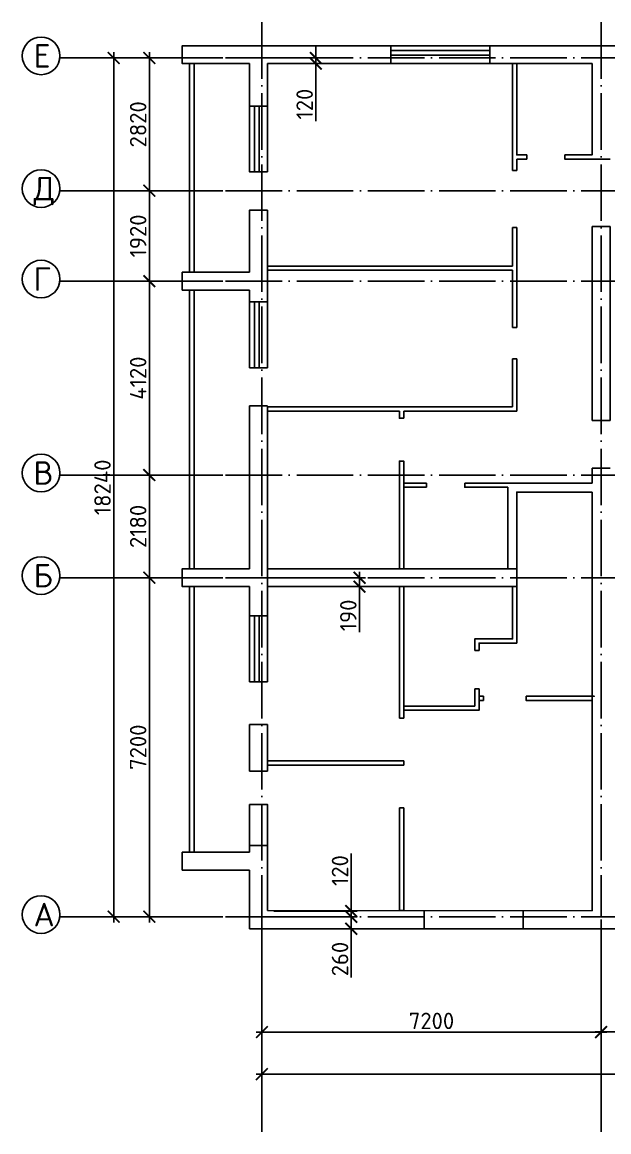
# Paper-space layout 'Лист2' of a CAD drawing. Header units: millimetres. Extents: x 96 to 513, y 81 to 867.
# Drawn here: x 179.4 to 304, y 631.6 to 867.3 of the extents above; entities that cross this region are included whole.
import ezdxf

# ---------------------------------------------------------------- set-up
doc = ezdxf.new("R2010")
doc.units = ezdxf.units.MM
doc.header["$LTSCALE"] = 0.5
doc.linetypes.add('ACAD_ISO04W100', pattern=[30, 24, -3, 0, -3])
doc.layers.add('оси', color=7, linetype='ACAD_ISO04W100')
doc.layers.add('размеры', color=7, linetype='Continuous')
doc.layers.add('построения', color=6, linetype='Continuous', lineweight=25)
doc.layers.add('ТОНКИЕе', color=7, linetype='Continuous', lineweight=25)
doc.styles.add('Наклонный', font='isocpeur.ttf', dxfattribs={"height": 3.5})
doc.dimstyles.new('СТРОИТЕЛЬНЫЙ', dxfattribs={"dimtxt": 3.5, "dimasz": 2.5, "dimexe": 1.25, "dimexo": 0.625, "dimtad": 1, "dimdec": 0, "dimlfac": 100, "dimdsep": 46, "dimtxsty": 'Наклонный', "dimblk1": 'ARCHTICK', "dimblk2": 'ARCHTICK', "dimsah": 1, "dimcen": 0, "dimdle": 1.25, "dimadec": 0, "dimazin": 0, "dimtfac": 0.75, "dimtdec": 0, "dimtmove": 0, "dimatfit": 3, "dimldrblk": 'ARCHTICK', "dimfxl": 1, "dimtolj": 1, "dimtzin": 0, "dimarcsym": 0})

# ---------------------------------------------------------------- blocks, each defined once
blk = doc.blocks.new('_ArchTick')
at = {"color": 0, "linetype": 'ByBlock', "const_width": 0.15}
blk.add_lwpolyline([(-0.5, -0.5), (0.5, 0.5)], dxfattribs=at)
blk = doc.blocks.new('*D725')
at = {"layer": 'Defpoints', "color": 0, "transparency": 16777216}
for p in [(230.33, 678.61), (302.33, 677.31), (302.33, 652.8)]:
    blk.add_point(p, dxfattribs=at)
at = {"layer": 'размеры', "color": 0, "lineweight": -2, "transparency": 16777216}
for p, q in [((230.33, 677.99), (230.33, 651.55)), ((302.33, 676.69), (302.33, 651.55)), ((229.08, 652.8), (303.58, 652.8))]:
    blk.add_line(p, q, dxfattribs=at)
at = {"layer": 'размеры', "color": 0, "lineweight": -2, "transparency": 16777216, "xscale": 2.5, "yscale": 2.5, "zscale": 2.5, "rotation": 180}
blk.add_blockref('_ArchTick', (230.33, 652.8), dxfattribs=at)
at = {"layer": 'размеры', "color": 0, "lineweight": -2, "transparency": 16777216, "xscale": 2.5, "yscale": 2.5, "zscale": 2.5}
blk.add_blockref('_ArchTick', (302.33, 652.8), dxfattribs=at)
at = {"layer": 'размеры', "color": 0, "transparency": 16777216, "insert": (266.33, 655.17), "char_height": 3.5, "attachment_point": 5, "style": 'Наклонный'}
blk.add_mtext('\\A1;7200', dxfattribs=at)
blk = doc.blocks.new('*D726')
at = {"layer": 'Defpoints', "color": 0, "transparency": 16777216}
for p in [(302.33, 677.31), (324.43, 677.31), (324.43, 652.82)]:
    blk.add_point(p, dxfattribs=at)
at = {"layer": 'размеры', "color": 0, "lineweight": -2, "transparency": 16777216}
for p, q in [((302.33, 676.69), (302.33, 651.57)), ((324.43, 676.69), (324.43, 651.57)), ((301.08, 652.82), (325.68, 652.82))]:
    blk.add_line(p, q, dxfattribs=at)
at = {"layer": 'размеры', "color": 0, "lineweight": -2, "transparency": 16777216, "xscale": 2.5, "yscale": 2.5, "zscale": 2.5, "rotation": 180}
blk.add_blockref('_ArchTick', (302.33, 652.82), dxfattribs=at)
at = {"layer": 'размеры', "color": 0, "lineweight": -2, "transparency": 16777216, "xscale": 2.5, "yscale": 2.5, "zscale": 2.5}
blk.add_blockref('_ArchTick', (324.43, 652.82), dxfattribs=at)
at = {"layer": 'размеры', "color": 0, "transparency": 16777216, "insert": (313.38, 655.2), "char_height": 3.5, "attachment_point": 5, "style": 'Наклонный'}
blk.add_mtext('\\A1;2210', dxfattribs=at)
blk = doc.blocks.new('*D729')
at = {"layer": 'Defpoints', "color": 0, "transparency": 16777216}
for p in [(206.43, 749.31), (222.63, 749.31), (222.63, 677.31)]:
    blk.add_point(p, dxfattribs=at)
at = {"layer": 'размеры', "color": 0, "lineweight": -2, "transparency": 16777216}
for p, q in [((206.43, 676.06), (206.43, 750.56)), ((222.01, 749.31), (205.18, 749.31)), ((222.01, 677.31), (205.18, 677.31))]:
    blk.add_line(p, q, dxfattribs=at)
at = {"layer": 'размеры', "color": 0, "lineweight": -2, "transparency": 16777216, "xscale": 2.5, "yscale": 2.5, "zscale": 2.5}
for p, rotation in [((206.43, 749.31), 90), ((206.43, 677.31), 270)]:
    blk.add_blockref('_ArchTick', p, dxfattribs=dict(at, rotation=rotation))
at = {"layer": 'размеры', "color": 0, "transparency": 16777216, "insert": (204.05, 713.31), "char_height": 3.5, "attachment_point": 5, "rotation": 90, "style": 'Наклонный'}
blk.add_mtext('\\A1;7200', dxfattribs=at)
blk = doc.blocks.new('*D730')
at = {"layer": 'Defpoints', "color": 0, "transparency": 16777216}
for p in [(206.43, 771.11), (222.63, 771.11), (222.63, 749.31)]:
    blk.add_point(p, dxfattribs=at)
at = {"layer": 'размеры', "color": 0, "lineweight": -2, "transparency": 16777216}
for p, q in [((222.01, 771.11), (205.18, 771.11)), ((206.43, 748.06), (206.43, 772.36)), ((222.01, 749.31), (205.18, 749.31))]:
    blk.add_line(p, q, dxfattribs=at)
at = {"layer": 'размеры', "color": 0, "lineweight": -2, "transparency": 16777216, "xscale": 2.5, "yscale": 2.5, "zscale": 2.5}
for p, rotation in [((206.43, 771.11), 90), ((206.43, 749.31), 270)]:
    blk.add_blockref('_ArchTick', p, dxfattribs=dict(at, rotation=rotation))
at = {"layer": 'размеры', "color": 0, "transparency": 16777216, "insert": (204.05, 760.21), "char_height": 3.5, "attachment_point": 5, "rotation": 90, "style": 'Наклонный'}
blk.add_mtext('\\A1;2180', dxfattribs=at)
blk = doc.blocks.new('*D731')
at = {"layer": 'Defpoints', "color": 0, "transparency": 16777216}
for p in [(206.43, 812.31), (222.63, 812.31), (222.63, 771.11)]:
    blk.add_point(p, dxfattribs=at)
at = {"layer": 'размеры', "color": 0, "lineweight": -2, "transparency": 16777216}
for p, q in [((206.43, 769.86), (206.43, 813.56)), ((222.01, 812.31), (205.18, 812.31)), ((222.01, 771.11), (205.18, 771.11))]:
    blk.add_line(p, q, dxfattribs=at)
at = {"layer": 'размеры', "color": 0, "lineweight": -2, "transparency": 16777216, "xscale": 2.5, "yscale": 2.5, "zscale": 2.5}
for p, rotation in [((206.43, 812.31), 90), ((206.43, 771.11), 270)]:
    blk.add_blockref('_ArchTick', p, dxfattribs=dict(at, rotation=rotation))
at = {"layer": 'размеры', "color": 0, "transparency": 16777216, "insert": (204.05, 791.71), "char_height": 3.5, "attachment_point": 5, "rotation": 90, "style": 'Наклонный'}
blk.add_mtext('\\A1;4120', dxfattribs=at)
blk = doc.blocks.new('*D732')
at = {"layer": 'Defpoints', "color": 0, "transparency": 16777216}
for p in [(206.43, 831.51), (222.63, 831.51), (222.63, 812.31)]:
    blk.add_point(p, dxfattribs=at)
at = {"layer": 'размеры', "color": 0, "lineweight": -2, "transparency": 16777216}
for p, q in [((206.43, 811.06), (206.43, 832.76)), ((222.01, 831.51), (205.18, 831.51)), ((222.01, 812.31), (205.18, 812.31))]:
    blk.add_line(p, q, dxfattribs=at)
at = {"layer": 'размеры', "color": 0, "lineweight": -2, "transparency": 16777216, "xscale": 2.5, "yscale": 2.5, "zscale": 2.5}
for p, rotation in [((206.43, 831.51), 90), ((206.43, 812.31), 270)]:
    blk.add_blockref('_ArchTick', p, dxfattribs=dict(at, rotation=rotation))
at = {"layer": 'размеры', "color": 0, "transparency": 16777216, "insert": (204.05, 821.91), "char_height": 3.5, "attachment_point": 5, "rotation": 90, "style": 'Наклонный'}
blk.add_mtext('\\A1;1920', dxfattribs=at)
blk = doc.blocks.new('*D733')
at = {"layer": 'Defpoints', "color": 0, "transparency": 16777216}
for p in [(206.43, 859.71), (222.63, 859.71), (222.63, 831.51)]:
    blk.add_point(p, dxfattribs=at)
at = {"layer": 'размеры', "color": 0, "lineweight": -2, "transparency": 16777216}
for p, q in [((206.43, 830.26), (206.43, 860.96)), ((222.01, 859.71), (205.18, 859.71)), ((222.01, 831.51), (205.18, 831.51))]:
    blk.add_line(p, q, dxfattribs=at)
at = {"layer": 'размеры', "color": 0, "lineweight": -2, "transparency": 16777216, "xscale": 2.5, "yscale": 2.5, "zscale": 2.5}
for p, rotation in [((206.43, 859.71), 90), ((206.43, 831.51), 270)]:
    blk.add_blockref('_ArchTick', p, dxfattribs=dict(at, rotation=rotation))
at = {"layer": 'размеры', "color": 0, "transparency": 16777216, "insert": (204.05, 845.61), "char_height": 3.5, "attachment_point": 5, "rotation": 90, "style": 'Наклонный'}
blk.add_mtext('\\A1;2820', dxfattribs=at)
blk = doc.blocks.new('*D734')
at = {"layer": 'Defpoints', "color": 0, "transparency": 16777216}
for p in [(222.63, 859.71), (231.53, 858.51), (241.77, 858.51)]:
    blk.add_point(p, dxfattribs=at)
at = {"layer": 'размеры', "color": 0, "lineweight": -2, "transparency": 16777216}
for p, q in [((241.77, 859.71), (241.77, 862.21)), ((223.26, 859.71), (243.02, 859.71)), ((232.16, 858.51), (243.02, 858.51)), ((241.77, 859.71), (241.77, 858.51)), ((241.77, 858.51), (241.77, 846.31))]:
    blk.add_line(p, q, dxfattribs=at)
at = {"layer": 'размеры', "color": 0, "lineweight": -2, "transparency": 16777216, "xscale": 2.5, "yscale": 2.5, "zscale": 2.5}
for p, rotation in [((241.77, 859.71), 270), ((241.77, 858.51), 90)]:
    blk.add_blockref('_ArchTick', p, dxfattribs=dict(at, rotation=rotation))
at = {"layer": 'размеры', "color": 0, "transparency": 16777216, "insert": (239.4, 849.91), "char_height": 3.5, "attachment_point": 5, "rotation": 90, "style": 'Наклонный'}
blk.add_mtext('\\A1;120', dxfattribs=at)
blk = doc.blocks.new('*D735')
at = {"layer": 'Defpoints', "color": 0, "transparency": 16777216}
for p in [(335.8, 833.41), (348.75, 833.41), (301.57, 831.51)]:
    blk.add_point(p, dxfattribs=at)
at = {"layer": 'размеры', "color": 0, "lineweight": -2, "transparency": 16777216}
for p, q in [((335.8, 833.41), (335.8, 843.11)), ((348.12, 833.41), (334.55, 833.41)), ((335.8, 830.26), (335.8, 833.41)), ((302.19, 831.51), (337.05, 831.51))]:
    blk.add_line(p, q, dxfattribs=at)
at = {"layer": 'размеры', "color": 0, "lineweight": -2, "transparency": 16777216, "xscale": 2.5, "yscale": 2.5, "zscale": 2.5}
for p, rotation in [((335.8, 833.41), 90), ((335.8, 831.51), 270)]:
    blk.add_blockref('_ArchTick', p, dxfattribs=dict(at, rotation=rotation))
at = {"layer": 'размеры', "color": 0, "transparency": 16777216, "insert": (333.43, 839.51), "char_height": 3.5, "attachment_point": 5, "rotation": 90, "style": 'Наклонный'}
blk.add_mtext('\\A1;190', dxfattribs=at)
blk = doc.blocks.new('*D739')
at = {"layer": 'Defpoints', "color": 0, "transparency": 16777216}
for p in [(222.63, 677.31), (232.25, 678.51), (249.29, 678.51)]:
    blk.add_point(p, dxfattribs=at)
at = {"layer": 'размеры', "color": 0, "lineweight": -2, "transparency": 16777216}
for p, q in [((249.29, 678.51), (249.29, 690.71)), ((223.26, 677.31), (250.54, 677.31)), ((232.87, 678.51), (250.54, 678.51)), ((249.29, 677.31), (249.29, 678.51)), ((249.29, 677.31), (249.29, 674.81))]:
    blk.add_line(p, q, dxfattribs=at)
at = {"layer": 'размеры', "color": 0, "lineweight": -2, "transparency": 16777216, "xscale": 2.5, "yscale": 2.5, "zscale": 2.5}
for p, rotation in [((249.29, 678.51), 270), ((249.29, 677.31), 90)]:
    blk.add_blockref('_ArchTick', p, dxfattribs=dict(at, rotation=rotation))
at = {"layer": 'размеры', "color": 0, "transparency": 16777216, "insert": (246.91, 687.11), "char_height": 3.5, "attachment_point": 5, "rotation": 90, "style": 'Наклонный'}
blk.add_mtext('\\A1;120', dxfattribs=at)
blk = doc.blocks.new('*D719')
at = {"layer": 'Defpoints', "color": 0, "transparency": 16777216}
for p in [(249.29, 677.31), (249.29, 674.76), (249.29, 674.76)]:
    blk.add_point(p, dxfattribs=at)
at = {"layer": 'размеры', "color": 0, "lineweight": -2, "transparency": 16777216}
for p, q in [((248.66, 677.31), (248.04, 677.31)), ((249.29, 678.56), (249.29, 674.76)), ((248.66, 674.76), (248.04, 674.76)), ((249.29, 674.76), (249.29, 664.36))]:
    blk.add_line(p, q, dxfattribs=at)
at = {"layer": 'размеры', "color": 0, "lineweight": -2, "transparency": 16777216, "xscale": 2.5, "yscale": 2.5, "zscale": 2.5}
for p, rotation in [((249.29, 677.31), 90), ((249.29, 674.76), 270)]:
    blk.add_blockref('_ArchTick', p, dxfattribs=dict(at, rotation=rotation))
at = {"layer": 'размеры', "color": 0, "transparency": 16777216, "insert": (246.91, 668.31), "char_height": 3.5, "attachment_point": 5, "rotation": 90, "style": 'Наклонный'}
blk.add_mtext('\\A1;260', dxfattribs=at)
blk = doc.blocks.new('*D740')
at = {"layer": 'Defpoints', "color": 0, "transparency": 16777216}
for p in [(222.63, 749.31), (231.53, 747.41), (251.05, 747.41)]:
    blk.add_point(p, dxfattribs=at)
at = {"layer": 'размеры', "color": 0, "lineweight": -2, "transparency": 16777216}
for p, q in [((251.05, 750.56), (251.05, 747.41)), ((223.26, 749.31), (252.3, 749.31)), ((232.16, 747.41), (252.3, 747.41)), ((251.05, 747.41), (251.05, 737.71))]:
    blk.add_line(p, q, dxfattribs=at)
at = {"layer": 'размеры', "color": 0, "lineweight": -2, "transparency": 16777216, "xscale": 2.5, "yscale": 2.5, "zscale": 2.5}
for p, rotation in [((251.05, 749.31), 90), ((251.05, 747.41), 270)]:
    blk.add_blockref('_ArchTick', p, dxfattribs=dict(at, rotation=rotation))
at = {"layer": 'размеры', "color": 0, "transparency": 16777216, "insert": (248.67, 741.31), "char_height": 3.5, "attachment_point": 5, "rotation": 90, "style": 'Наклонный'}
blk.add_mtext('\\A1;190', dxfattribs=at)
blk = doc.blocks.new('*D724')
at = {"layer": 'Defpoints', "color": 0, "transparency": 16777216}
for p in [(230.33, 652.8), (498.63, 652.82), (498.63, 643.86)]:
    blk.add_point(p, dxfattribs=at)
at = {"layer": 'размеры', "color": 0, "lineweight": -2, "transparency": 16777216}
for p, q in [((230.33, 652.17), (230.33, 642.61)), ((498.63, 652.2), (498.63, 642.61)), ((229.08, 643.86), (499.88, 643.86))]:
    blk.add_line(p, q, dxfattribs=at)
at = {"layer": 'размеры', "color": 0, "lineweight": -2, "transparency": 16777216, "xscale": 2.5, "yscale": 2.5, "zscale": 2.5, "rotation": 180}
blk.add_blockref('_ArchTick', (230.33, 643.86), dxfattribs=at)
at = {"layer": 'размеры', "color": 0, "lineweight": -2, "transparency": 16777216, "xscale": 2.5, "yscale": 2.5, "zscale": 2.5}
blk.add_blockref('_ArchTick', (498.63, 643.86), dxfattribs=at)
at = {"layer": 'размеры', "color": 0, "transparency": 16777216, "insert": (364.48, 646.24), "char_height": 3.5, "attachment_point": 5, "style": 'Наклонный'}
blk.add_mtext('\\A1;26830', dxfattribs=at)
blk = doc.blocks.new('*D717')
at = {"layer": 'Defpoints', "color": 0, "transparency": 16777216}
for p in [(198.86, 859.71), (206.43, 859.71), (206.43, 677.31)]:
    blk.add_point(p, dxfattribs=at)
at = {"layer": 'размеры', "color": 0, "lineweight": -2, "transparency": 16777216}
for p, q in [((198.86, 676.06), (198.86, 860.96)), ((205.8, 859.71), (197.61, 859.71)), ((205.8, 677.31), (197.61, 677.31))]:
    blk.add_line(p, q, dxfattribs=at)
at = {"layer": 'размеры', "color": 0, "lineweight": -2, "transparency": 16777216, "xscale": 2.5, "yscale": 2.5, "zscale": 2.5}
for p, rotation in [((198.86, 859.71), 90), ((198.86, 677.31), 270)]:
    blk.add_blockref('_ArchTick', p, dxfattribs=dict(at, rotation=rotation))
at = {"layer": 'размеры', "color": 0, "transparency": 16777216, "insert": (196.49, 768.51), "char_height": 3.5, "attachment_point": 5, "rotation": 90, "style": 'Наклонный'}
blk.add_mtext('\\A1;18240', dxfattribs=at)

psp = doc.layouts.new('Лист2')

# ---------------------------------------------------------------- linework, layer by layer
at = {"layer": 'оси', "color": 0}
for points in [[(230.33, 867.311), (230.33, 677.311)], [(302.33, 867.311), (302.33, 677.311)], [(222.633, 859.711), (380.891, 859.711)], [(222.633, 831.511), (380.498, 831.511)], [(222.633, 812.311), (513.27, 812.311)], [(222.633, 771.111), (513.27, 771.111)], [(222.633, 749.311), (513.27, 749.311)], [(222.633, 677.311), (513.27, 677.311)]]:
    psp.add_lwpolyline(points, dxfattribs=at)
at = {"layer": 'построения'}
for points in [[(377.63, 814.911), (377.63, 858.411), (377.63, 862.311), (231.63, 862.311), (227.73, 862.311)], [(227.73, 858.511), (227.73, 835.499)], [(257.682, 858.511), (231.53, 858.511), (231.53, 858.511), (231.53, 835.499)], [(300.43, 858.511), (278.682, 858.511)], [(300.43, 839.111), (300.43, 858.511), (300.43, 858.511)], [(227.73, 826.399), (227.73, 814.199)], [(231.53, 826.399), (231.53, 793.899)], [(300.43, 782.711), (300.43, 823.911)], [(227.73, 810.399), (227.73, 793.899)], [(231.53, 785.611), (231.53, 727.213)], [(227.73, 784.799), (227.73, 751.211)], [(300.43, 769.411), (300.43, 772.611)], [(300.43, 751.211), (300.43, 767.511)], [(284.43, 751.211), (231.53, 751.211)], [(227.73, 747.411), (227.73, 727.213)], [(231.53, 749.311), (231.53, 747.411), (284.43, 747.411)], [(300.43, 678.585), (300.43, 747.411)], [(227.73, 718.113), (227.73, 708.208)], [(231.53, 718.113), (231.53, 708.208)], [(227.73, 701.108), (227.73, 691.011)], [(231.53, 701.108), (231.53, 678.611)], [(227.73, 687.211), (227.73, 674.711)], [(230.33, 678.611), (230.33, 674.711), (308.43, 674.711)], [(227.73, 674.711), (230.33, 674.711)]]:
    psp.add_lwpolyline(points, dxfattribs=at)
at = {"layer": 'ТОНКИЕе', "color": 6}
for points in [[(227.73, 858.511), (213.43, 858.511), (213.43, 862.311), (227.73, 862.311)], [(302.33, 862.311), (213.43, 862.311)], [(257.682, 862.311), (257.682, 858.511)], [(257.682, 862.311), (257.682, 861.311), (278.682, 861.311), (278.682, 861.311), (278.682, 860.311), (257.682, 860.311)], [(206.426, 859.711), (187.416, 859.711)], [(213.43, 814.199), (215.93, 814.199), (215.93, 858.511), (214.93, 858.511), (214.93, 814.199)], [(231.53, 858.511), (257.682, 858.511)], [(231.53, 858.511), (231.53, 835.499)], [(257.682, 858.511), (278.682, 858.511)], [(278.682, 858.511), (283.53, 858.511), (283.53, 835.814)], [(284.43, 839.111), (284.43, 858.511)], [(284.43, 858.511), (284.43, 839.111), (286.545, 839.111)], [(231.53, 835.499), (227.73, 835.499), (227.73, 835.499), (227.73, 849.499), (231.53, 849.499)], [(227.73, 835.499), (228.73, 835.499), (228.73, 849.499), (229.73, 849.499), (229.73, 835.499)], [(286.545, 839.111), (286.545, 838.211)], [(294.645, 839.111), (300.43, 839.111), (300.43, 839.111)], [(284.43, 838.211), (284.43, 835.814), (283.53, 835.814)], [(284.43, 835.814), (284.43, 838.211)], [(286.545, 838.211), (284.43, 838.211)], [(300.43, 838.211), (294.645, 838.211)], [(300.43, 838.211), (304.23, 838.211)], [(206.426, 831.511), (187.416, 831.511)], [(227.73, 814.199), (227.73, 827.399), (231.53, 827.399)], [(231.53, 827.399), (231.53, 815.511), (283.53, 815.511)], [(283.521, 823.714), (284.43, 823.714)], [(283.53, 823.714), (283.53, 815.511)], [(284.43, 802.449), (284.43, 823.714)], [(284.43, 823.714), (284.43, 817.611)], [(300.43, 823.911), (304.23, 823.911), (304.23, 823.911), (304.23, 782.711), (300.43, 782.711)], [(227.73, 810.399), (213.43, 810.399), (213.43, 814.199), (227.73, 814.199)], [(283.53, 814.611), (231.53, 814.611)], [(231.53, 814.611), (231.53, 805.611), (231.53, 814.611), (231.53, 793.899)], [(283.53, 814.611), (283.53, 802.449)], [(206.426, 812.311), (187.416, 812.311)], [(213.43, 751.211), (215.93, 751.211), (215.93, 810.399), (214.93, 810.399), (214.93, 751.211)], [(231.53, 793.899), (227.73, 793.899), (227.73, 793.899), (227.73, 807.899), (231.53, 807.899)], [(227.73, 793.899), (228.73, 793.899), (228.73, 807.899), (229.73, 807.899), (229.73, 793.899)], [(283.53, 802.449), (284.43, 802.449)], [(283.53, 795.807), (283.53, 785.611)], [(284.43, 795.807), (283.53, 795.807)], [(284.43, 784.711), (284.43, 795.807)], [(227.73, 772.599), (227.73, 785.799), (231.53, 785.799)], [(231.53, 785.611), (283.53, 785.611)], [(284.43, 785.611), (284.43, 785.611), (284.43, 785.611), (284.43, 784.711), (260.43, 784.711)], [(259.53, 784.711), (231.53, 784.711)], [(260.43, 783.175), (259.53, 783.175), (259.53, 784.711)], [(260.43, 784.711), (260.43, 783.175)], [(259.53, 769.411), (259.53, 774.075), (260.43, 774.075), (260.43, 769.411)], [(206.426, 771.111), (187.416, 771.111)], [(300.43, 772.611), (304.23, 772.611)], [(259.53, 769.411), (259.53, 751.211), (259.53, 751.211), (260.43, 751.211), (260.43, 769.411), (260.43, 768.511), (265.286, 768.511)], [(265.286, 769.411), (260.43, 769.411)], [(265.286, 769.411), (265.286, 768.511)], [(282.53, 769.411), (273.386, 769.411)], [(273.386, 768.511), (282.53, 768.511)], [(300.43, 769.411), (299.316, 769.411), (300.43, 769.411), (282.53, 769.411)], [(282.53, 769.411), (283.53, 769.411)], [(284.43, 769.411), (282.53, 769.411)], [(282.53, 768.511), (282.53, 751.211), (284.43, 751.211), (284.43, 747.411)], [(283.53, 751.211), (283.53, 751.211), (284.43, 751.211), (284.43, 767.511)], [(227.73, 747.411), (213.43, 747.411), (213.43, 751.211), (227.73, 751.211)], [(300.43, 751.211), (300.43, 747.411)], [(206.426, 749.311), (187.416, 749.311)], [(213.43, 691.011), (215.93, 691.011), (215.93, 747.411), (214.93, 747.411), (214.93, 691.011)], [(231.53, 747.411), (231.53, 727.213)], [(259.53, 747.411), (259.53, 719.511)], [(260.43, 719.511), (260.43, 747.411)], [(275.53, 733.824), (275.53, 736.311), (275.53, 736.311), (283.53, 736.311), (283.53, 738.311), (283.53, 747.411)], [(284.43, 747.411), (284.43, 735.411), (276.43, 735.411), (276.43, 733.824)], [(231.53, 727.213), (227.73, 727.213), (227.73, 727.213), (227.73, 741.213), (231.53, 741.213)], [(227.73, 727.213), (228.73, 727.213), (228.73, 741.213), (229.73, 741.213), (229.73, 727.213)], [(275.53, 733.824), (276.43, 733.824)], [(276.43, 725.724), (276.43, 721.157), (260.43, 721.157), (260.43, 723.157), (260.43, 722.057), (275.53, 722.057), (275.53, 724.057), (275.53, 725.724)], [(276.43, 725.724), (275.53, 725.724)], [(275.53, 725.724), (276.43, 725.724)], [(276.43, 724.12), (277.351, 724.12)], [(277.351, 724.12), (277.351, 723.22)], [(286.451, 724.12), (300.885, 724.12), (300.43, 724.12), (300.43, 723.22), (286.451, 723.22)], [(277.351, 723.22), (276.43, 723.22)], [(260.43, 719.511), (259.53, 719.511)], [(227.73, 708.208), (227.73, 718.113), (231.53, 718.113)], [(231.53, 718.113), (231.53, 710.411), (260.43, 710.411)], [(259.53, 709.511), (231.53, 709.511)], [(260.43, 710.411), (259.53, 710.411)], [(259.53, 709.511), (260.43, 709.511)], [(260.43, 709.511), (260.43, 710.411)], [(227.73, 708.208), (231.53, 708.208)], [(227.73, 692.408), (231.53, 692.408), (231.53, 692.408), (231.53, 701.108), (227.73, 701.108)], [(259.53, 700.411), (259.53, 678.6), (259.53, 678.6), (260.43, 678.6), (260.43, 700.411)], [(260.489, 700.411), (259.53, 700.411)], [(227.73, 687.211), (213.43, 687.211), (213.43, 691.011), (227.73, 691.011)], [(206.426, 677.311), (187.416, 677.311)], [(231.53, 678.611), (300.43, 678.585)], [(264.805, 678.598), (264.805, 674.711), (264.805, 674.711), (285.805, 674.711), (285.805, 678.59)], [(230.33, 652.797), (230.33, 631.615)], [(302.33, 652.797), (302.33, 631.615)]]:
    psp.add_lwpolyline(points, dxfattribs=at)
for points in [[(278.682, 862.311), (278.682, 858.511)], [(294.645, 839.111), (294.645, 838.211)], [(284.43, 795.807), (284.43, 793.349)], [(273.386, 769.411), (273.386, 768.511)], [(300.43, 767.511), (284.43, 767.511)], [(286.451, 724.12), (286.451, 723.22)]]:
    psp.add_lwpolyline(points, close=True, dxfattribs=at)
for centre in [(183.441, 860.157), (183.441, 831.957), (183.441, 812.757), (183.441, 771.557), (183.441, 749.757), (183.441, 677.757)]:
    psp.add_circle(centre, 4, dxfattribs=at)

# ---------------------------------------------------------------- texts
at = {"layer": 'ТОНКИЕе', "color": 6, "char_height": 5, "attachment_point": 1, "style": 'Наклонный'}
for s, insert in [('Е', (181.841, 862.66)), ('Д', (181.841, 834.46)), ('Г', (181.841, 815.26)), ('В', (181.841, 774.06)), ('Б', (181.841, 752.26)), ('А', (181.841, 680.26))]:
    psp.add_mtext_dynamic_manual_height_columns(s, width=1.68113, gutter_width=35, heights=[0], dxfattribs=dict(at, insert=insert))

# ---------------------------------------------------------------- dimensions: what is measured, and where the dimension line sits
at = {"layer": 'размеры', "color": 6}
dim = psp.add_aligned_dim(p1=(206.426, 677.311), p2=(206.426, 859.711), distance=7.564, dimstyle='СТРОИТЕЛЬНЫЙ', dxfattribs=at)
dim.commit()
dim.dimension.update_dxf_attribs({"geometry": '*D717', "text_midpoint": (196.487, 768.511)})
at = {"layer": 'размеры'}
for base, p1, p2, override, picture, middle in [((206.426, 859.711), (222.633, 831.511), (222.633, 859.711), {"dimtxsty": 'Наклонный', "dimtmove": 1}, '*D733', (204.051, 845.611)), ((206.426, 831.511), (222.633, 812.311), (222.633, 831.511), {"dimtxsty": 'Наклонный', "dimtmove": 1}, '*D732', (204.051, 821.911)), ((206.426, 812.311), (222.633, 771.111), (222.633, 812.311), {"dimtxsty": 'Наклонный', "dimtmove": 1}, '*D731', (204.051, 791.711)), ((206.426, 771.111), (222.633, 749.311), (222.633, 771.111), {"dimtxsty": 'Наклонный', "dimtmove": 1}, '*D730', (204.051, 760.211)), ((206.426, 749.311), (222.633, 677.311), (222.633, 749.311), {"dimtxsty": 'Наклонный'}, '*D729', (204.051, 713.311))]:
    dim = psp.add_linear_dim(base=base, p1=p1, p2=p2, angle=90, dimstyle='СТРОИТЕЛЬНЫЙ', override=override, dxfattribs=at)
    dim.commit()
    dim.dimension.update_dxf_attribs({"geometry": picture, "text_midpoint": middle})
for base, p1, p2, picture, middle in [((241.772, 858.511), (222.633, 859.711), (231.53, 858.511), '*D734', (239.397, 849.911)), ((335.802, 833.411), (301.566, 831.511), (348.746, 833.411), '*D735', (333.427, 839.511)), ((251.048, 747.411), (222.633, 749.311), (231.53, 747.411), '*D740', (248.673, 741.311)), ((249.29, 678.511), (222.633, 677.311), (232.248, 678.511), '*D739', (246.915, 687.111))]:
    dim = psp.add_linear_dim(base=base, p1=p1, p2=p2, angle=90, dimstyle='СТРОИТЕЛЬНЫЙ', dxfattribs=at)
    dim.commit()
    dim.dimension.update_dxf_attribs({"geometry": picture, "text_midpoint": middle})
for base, p1, p2, override, picture, middle in [((302.33, 652.797), (230.33, 678.611), (302.33, 677.311), {"dimtxsty": 'Наклонный'}, '*D725', (266.33, 655.172)), ((324.43, 652.822), (302.33, 677.311), (324.43, 677.311), {"dimtxsty": 'Наклонный', "dimtmove": 1}, '*D726', (313.38, 655.197))]:
    dim = psp.add_linear_dim(base=base, p1=p1, p2=p2, dimstyle='СТРОИТЕЛЬНЫЙ', override=override, dxfattribs=at)
    dim.commit()
    dim.dimension.update_dxf_attribs({"geometry": picture, "text_midpoint": middle})
dim = psp.add_linear_dim(base=(249.29, 674.761), p1=(249.29, 677.311), p2=(249.29, 674.761), angle=90, text='260', dimstyle='СТРОИТЕЛЬНЫЙ', dxfattribs=at)
dim.commit()
dim.dimension.update_dxf_attribs({"geometry": '*D719', "text_midpoint": (246.915, 668.311)})
at = {"layer": 'размеры', "color": 6}
dim = psp.add_linear_dim(base=(498.63, 643.865), p1=(230.33, 652.797), p2=(498.63, 652.822), dimstyle='СТРОИТЕЛЬНЫЙ', dxfattribs=at)
dim.commit()
dim.dimension.update_dxf_attribs({"geometry": '*D724', "text_midpoint": (364.48, 646.24)})

doc.saveas('drawing.dxf')
